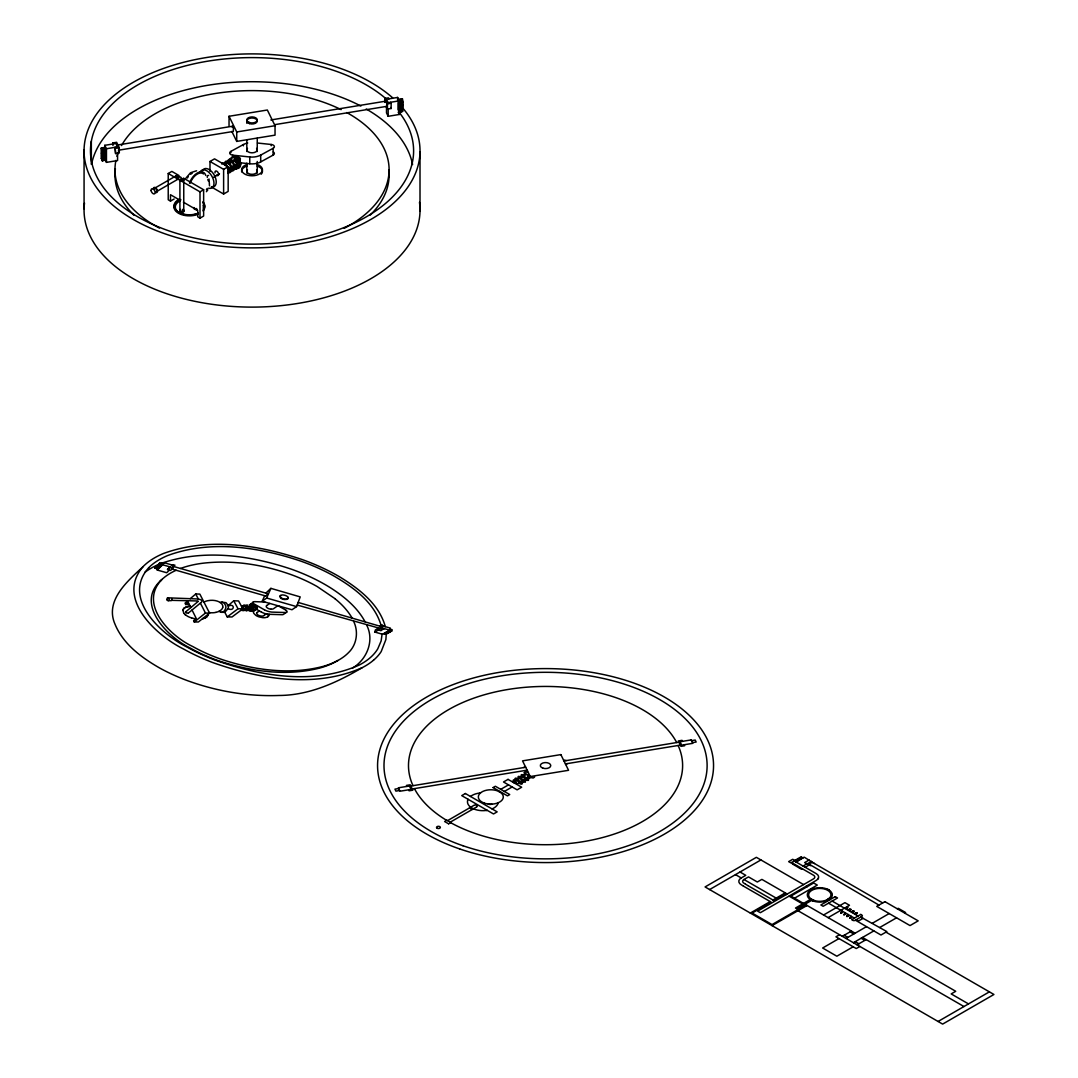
<?xml version="1.0" encoding="UTF-8"?>
<svg xmlns="http://www.w3.org/2000/svg" width="1078" height="1078" viewBox="0 0 1078 1078"><rect width="100%" height="100%" fill="white"/><g stroke="black" fill="none" stroke-linecap="round" stroke-linejoin="round"><path stroke-width="1.5" d="M522.453 783.612L521.725 784.056M525.512 781.793L524.865 782.291M528.557 780.081L527.883 780.526M117.246 146.029L117.529 145.018L232.511 126.234L233.414 128.457L233.32 131.449L118.337 150.246M232.161 127.244L232.511 126.234M382.084 634.12L381.127 640.952L377.785 648.808A68.709 39.67 0 0 1 369.592 658.227A66.607 38.458 0 0 1 359.217 665.045C313.617 685.312 260.553 676.243 215.101 660.14A193.636 111.789 0 0 1 187.383 647.258C160.609 634.107 121.706 597.967 148.67 567.769M832.243 895.252L832.243 894.511M267.654 593.682L267.667 593.749A6.684 3.854 0 0 1 265.916 595.73L265.808 595.918M385.398 101.831C386.355 100.119 387.433 105.563 386.476 106.399L274.836 124.644M255.931 608.261L255.378 605.944A3.382 1.954 0 0 1 257.346 607.224L257.305 607.561A1.401 0.808 0 0 1 256.47 608.194L254.785 610.188A3.045 1.752 0 0 1 252.346 610.983L251.241 610.916A1.752 1.011 0 0 1 250.15 610.62M209.496 185.793L209.038 178.988M389.966 630.253L390.357 628.124L382.582 625.887L382.164 628.002L389.966 630.253L382.623 634.282L374.888 632.072L375.333 629.956L378.23 628.326M183.718 613.099L182.977 609.946M182.923 610.525L183.556 608.935A7.25 4.191 0 0 1 184.203 608.248M378.661 628.447L378.351 629.956L380.952 630.697L383.903 628.501M384.32 626.385L381.841 625.011L379.982 626.062M374.888 632.072L381.181 628.38L381.841 625.011M238.238 158.412L237.537 157.981M264.689 595.703L262.224 601.281L291.99 609.744L296.598 606.604L300.21 596.902L270.888 588.359L265.848 593.116M818.458 878.085L818 878.907M515.068 778.451L515.756 778.046M518.127 776.699L518.801 776.281M521.173 774.934L521.86 774.516M262.224 601.281L266.657 598.02L270.888 588.359M185.942 178.086L190.523 172.749L196.587 170.769M187.383 178.018L188.178 176.725M207.205 188.394L206.424 189.674M207.852 189.822L206.424 191.709M167.508 569.534L170.014 566.893L167.508 569.534L170.674 570.437L174.959 565.128L171.24 564.764M162.576 564.751L164.004 562.676L173.518 565.424L172.13 567.5L162.576 564.751L157.24 570.033L166.699 572.728L169.448 570.087M157.24 570.033L157.914 569.063M243.21 609.03L243.897 606.375L245.717 606.442A7.303 4.218 0 0 1 245.07 608.814M157.752 564.953L156.903 566.166L160.083 567.068M159.382 563.322L157.105 565.963L160.299 566.866M156.323 566.381L154.882 568.187L158.048 569.103M157.55 565.155L155.69 567.378L158.857 568.295M246.404 609.083L247.131 606.685L245.892 604.933M385.331 626.682C379.092 604.03 359.041 588.736 339.893 577.013A200.643 115.845 0 0 0 302.285 559.59C258.181 544.713 208.283 537.154 163.519 553.472A70.03 40.425 0 0 0 143.105 566.597C115.548 598.182 155.919 635.387 183.705 649.104A201.343 116.249 0 0 0 212.474 662.471C259.677 679.207 314.709 688.559 362.114 667.713A69.41 40.075 0 0 0 373.514 660.221M246.66 609.137A5.794 3.355 0 0 0 247.145 609.703L248.978 607.076L247.105 606.469M176.172 570.262A57.498 33.189 0 0 0 162.05 579.385C137.849 603.801 170.176 636.101 192.814 646.557A158.695 91.617 0 0 0 222.418 659.669C254.502 670.166 289.739 675.017 322.848 666.473A61.082 35.264 0 0 0 337.94 660.477A57.107 32.973 0 0 0 348.423 652.716C356.899 644.752 358.691 631.506 353.571 621.238M162.064 579.385C133.672 603.208 167.616 637.314 190.59 648.228A157.28 90.808 0 0 0 220.047 661.272C252.05 671.715 287.193 676.485 320.193 667.929A61.338 35.412 0 0 0 335.285 661.932M143.145 566.61C127.945 580.786 104.553 600.365 114.982 624.149C123.094 643.93 141.164 657.351 159.14 667.713A182.222 105.199 0 0 0 186.454 680.285C215.95 691.16 247.536 696.644 279 695.472C309.022 695.364 336.754 682.697 362.114 667.713M163.088 563.592L164.004 562.676M846.149 907.851L845.421 908.471M849.181 909.63L848.48 910.236M852.24 911.395L851.526 912.001M855.285 913.16L854.665 913.699M853.574 911.894L852.752 912.594M160.123 581.244L161.121 580.328M850.232 917.162L850.151 917.243A5.026 2.897 0 0 0 849.855 917.553M847.187 915.397L847.16 915.424A5.026 2.897 0 0 0 846.809 915.801M252.993 610.256L253.734 609.339A9.756 5.633 0 0 0 253.815 606.267L251.538 604.677A2.143 1.24 0 0 0 249.975 605.23M829.198 898.365L826.799 899.901M841.298 911.678L842.107 911.018M844.343 913.443L845.165 912.783M847.402 915.209L848.211 914.535M850.448 916.974L851.27 916.3M187.882 600.729L185.039 603.168L185.685 604.489L189.364 604.556M190.173 598.762L195.751 593.978L199.848 594.099L209.577 613.112L198.352 621.993L194.269 621.966L193.609 620.605L196.25 618.476L192.059 610.013M185.685 604.489L188.246 602.306L190.833 607.547M185.645 611.886L198.217 601.376M188.461 612.991L201.101 602.508A3.867 2.237 0 0 0 201.815 600.648A4.325 2.493 0 0 0 199.012 599.206A8.139 4.703 0 0 0 196.735 598.937L167.642 597.818M194.269 621.966L205.44 613.045L209.577 613.112M225.006 612.169L228.199 608.383A17.612 10.174 0 0 0 228.159 605.62L233.724 600.81L238.548 600.931L242.887 608.827L232.026 616.966L227.229 616.912L224.763 612.237M846.607 909.091L847.119 908.687A11.157 6.441 0 0 0 847.524 908.323M849.666 910.856L850.178 910.438A11.157 6.441 0 0 0 850.569 910.088M855.77 914.387L856.282 913.969A11.157 6.441 0 0 0 856.673 913.605M227.229 616.912L238.036 608.747L242.887 608.827M250.392 604.3L253.411 602.036A2.075 1.199 0 0 1 255.176 601.672L264.824 602.023M257.022 607.952L255.756 608.868L261.348 612.048M257.184 612.466L259.34 610.916M266.778 605.54L269.729 603.424M280.725 595.487L280.253 595.824A2.25 1.294 0 0 0 279.808 596.336L280.684 598.142M263.841 615.551L266.212 613.881M277.774 605.715L273.556 608.693A2.789 1.604 0 0 1 271.063 609.137M287.718 597.05A2.938 1.698 0 0 1 287.772 598.762L287.152 599.085A2.143 1.24 0 0 1 286.384 599.422L284.43 599.53A6.037 3.49 0 0 1 280.738 598.115M190.631 174.232L192.234 173.235M234.654 158.574L234.263 159.881L234.694 158.547A6.023 3.342 68.2 0 1 237.632 163.6A6.023 3.894 65.9 0 1 236.783 168.532A6.023 4.002 56.9 0 1 232.471 168.694A6.023 3.557 51.6 0 1 230.719 167.386M352.506 668.117C366.911 659.507 374.713 640.601 366.614 624.984M168.438 600.635L171.254 600.648A4.352 2.506 0 0 0 171.618 598.613M493.077 787.56L495.354 786.253L509.732 794.553L507.482 795.874L493.158 787.6M174.124 198.999L170.486 201.101L168.222 199.794L168.222 173.504L171.847 171.402L179.069 175.579M154.423 188.34L176.334 175.687M178.261 179.029L156.35 191.682A1.927 1.105 59.7 0 1 155.758 191.736A1.927 1.118 60 0 0 156.714 190.469A1.927 1.118 60 0 0 155.245 188.367A1.927 1.118 60 0 0 154.019 189.243M209.994 171.348L209.994 161.484L214.535 158.857L228.159 166.726L228.159 191.399L223.618 194.027L211.355 186.952M230.369 160.231L231.514 159.584M209.994 161.484L223.618 169.34L228.159 166.726M213.727 177.183L219.481 173.868M228.105 168.882L236.729 163.91M239.451 165.473L240.596 164.826M168.222 173.504L199.996 191.844L203.634 189.755L203.634 216.045L199.996 218.147L197.732 216.826L197.732 210.466L183.395 202.179M500.744 789.352L508.506 784.865M513.047 782.251L515.392 783.342M513.869 780.593C515.769 780.553 518.518 780.688 520.472 783.194A9.23 5.336 0 0 1 520.809 783.504M516.874 778.788A24.457 14.122 0 0 0 517.359 779.205L519.677 778.424M519.933 777.022A24.457 14.122 0 0 0 520.418 777.44L522.722 776.659M522.978 775.257A24.457 14.122 0 0 0 523.463 775.675L526.616 774.408M447.599 820.627L473.606 805.535M450.267 822.164L476.341 807.112M448.664 823.861L450.927 822.554M504.369 791.454L512.144 786.967M516.685 784.339L519.744 782.574M517.831 779.583C519.542 782.008 521.671 780.998 523.531 781.429A9.23 5.336 0 0 1 523.868 781.739M520.876 777.817C522.736 780.728 524.973 778.68 526.819 779.893M526.994 778.397L528.907 777.292L529.864 778.114M709.607 889.566L760.906 859.948M735.479 874.622L741.233 877.95L745.774 875.323L740.02 872.008M745.275 884.014L743.968 883.192A4.501 2.601 0 0 1 743.968 879.513L748.509 876.899L757.335 882.006L761.876 879.379L787.25 894.026M794.958 860.594L790.902 862.939L788.638 861.632L792.694 859.287L796.709 861.484M793.206 863.505L792.397 863.963L801.655 869.313L802.463 868.841M795.941 861.928L804.201 857.158L814.469 863.545M809.133 860.001L804.606 862.616L810.737 865.701M799.539 868.086L800.348 867.615M803.07 866.052L806.802 863.896M806.977 863.99L811.518 861.376M805.199 867.264L808.918 865.122M750.315 913.066L770.218 901.572L771.12 902.097L752.134 913.066L772.05 924.574L805.199 905.439M748.065 885.712L772.939 900.009L785.269 892.88M785.269 893.931L773.842 900.534L772.939 900.009M790.875 896.114L813.647 882.976L817.286 885.078L794.513 898.217M810.845 899.86L811.694 900.359L810.279 899.51L795.497 908.04L796.952 908.875L811.734 900.346L812.825 900.858M772.05 925.625L807.058 905.466M827.715 900.426L829.885 899.766M823.579 914.993L844.95 902.65L849.491 905.277L828.12 917.621M856.363 919.777L855.514 920.262L880.969 935.017L886.871 931.608L860.904 917.149M839.56 934.707L835.935 936.809L856.255 948.546L859.894 946.444M842.349 936.324L851.431 931.082M838.98 938.574L822.635 948.007L836.851 956.213L853.197 946.78M846.041 938.453L866.469 926.649M872.371 923.253L889.175 913.551M897.341 908.835L898.257 908.309L905.628 912.567L904.725 913.079M853.412 942.711L873.84 930.907M879.742 927.498L896.546 917.809M857.104 944.84L866.173 939.598M938.089 1021.472L989.388 991.854M531.319 777.737A11.454 6.616 0 0 0 531.009 777.44L528.746 775.634A5.525 3.194 0 0 1 528.207 775.985L528.126 775.931A5.525 3.194 0 0 0 527.641 776.241M379.955 628.38L297.191 605.041M257.48 143.024L271.198 144.479A3.854 2.223 0 0 1 274.203 146.029A3.854 2.223 0 0 1 273.152 148.279L260.701 155.097A12.586 7.263 0 0 1 249.759 156.97L232.861 155.178A3.854 2.223 0 0 1 229.87 153.628A3.854 2.223 0 0 1 230.921 151.378L243.372 144.56A12.586 7.263 0 0 1 247.738 142.997M240.259 162.778L249.759 163.789A12.586 7.263 0 0 0 260.701 161.916L273.152 155.097A3.854 2.223 0 0 0 273.273 151.931M335.258 661.919L337.913 660.464M525.377 766.606L524.501 767.091A4.191 2.425 0 0 0 523.841 767.536M565.734 764.545L566.624 764.059A4.191 2.425 0 0 0 567.271 763.615M252.185 606.55L253.29 606.402M515.661 783.234L516.012 783.046A5.525 3.194 0 0 0 516.483 782.736M161.74 563.201C203.836 548.769 250.325 555.305 291.639 569.278A183.988 106.223 0 0 1 332.253 588.938C345.216 597.481 357.613 607.898 365.065 621.763M811.101 862.643L812.516 862.481M229.035 125.708L229.035 116.276L267.344 110.01L275.038 125.708L275.038 135.141L236.729 141.407L231.837 131.422M112.934 145.543L112.934 142.916L116.64 142.309L119.294 147.713L119.294 152.955L115.589 153.561L115.09 147.322L115.589 153.561M384.779 102.397L384.779 98.462L388.484 97.855L388.969 98.853M104.768 145.328L115.898 143.509L117.569 146.918L106.453 148.737L104.768 145.328L104.768 148.36M399.305 100.847L397.62 97.438L386.503 99.257L388.174 102.666L399.305 100.847L399.305 114.484L388.174 116.303L386.503 112.88L386.503 106.83M270.821 119.968L385.735 101.17M101.413 147.956L105.118 147.349L106.102 149.343L102.383 150.462L101.413 147.956L102.383 150.462M401.676 98.853L397.971 99.459C402.444 108.797 402.35 92.695 402.66 101.372M101.413 148.481L105.118 147.875L106.102 149.855M397.971 99.984L401.676 99.378M101.413 149.007L105.118 148.4L106.102 150.381L102.383 151.513L101.413 149.007L102.383 151.513M397.971 100.51L401.676 99.904L402.66 101.884L398.954 102.491M106.102 151.958C103.461 146.217 108.945 154.855 102.383 152.564L101.413 150.058L106.102 149.343M398.954 101.453L402.66 100.847M115.589 148.319L119.294 147.713M384.779 98.462L387.433 103.865L391.139 103.259L391.139 108.501L387.433 109.107L386.099 106.412M106.102 153.009C103.461 147.255 108.945 155.906 102.383 153.615L101.413 151.095L106.102 150.381M397.971 102.612L402.66 101.884M106.102 154.06C103.461 148.306 108.945 156.957 102.383 154.666L101.413 152.146L106.102 151.432M397.971 103.65L402.66 102.936L398.954 103.542M101.413 153.197L105.118 152.591L106.102 154.585L102.383 155.704L101.413 153.197L102.383 155.704M397.971 104.701L401.676 104.094L402.66 106.089L398.954 106.695M101.413 151.095L102.383 153.089L106.102 152.483M402.66 103.987L398.954 105.118L402.66 104.512L401.676 102.006L402.66 104.512M229.035 116.276L236.729 131.974L275.038 125.708M106.102 156.148C103.461 150.408 108.945 159.045 102.383 156.755L101.413 154.248L106.102 153.534M397.971 105.752L402.66 105.038L398.954 105.644M106.102 157.199C103.461 151.459 108.945 160.096 102.383 157.806L101.413 155.299L106.102 154.585M397.971 106.803L402.66 106.089M106.102 158.25C103.461 152.51 108.945 161.148 102.383 158.857L101.413 156.337L106.102 155.623M397.971 107.854L402.66 107.14L398.954 107.746M106.102 159.301C103.461 153.548 108.945 162.199 102.383 159.908L101.413 157.388L106.102 156.674M397.971 108.891L402.66 108.177L398.954 108.784M101.413 158.439L105.118 157.833L106.102 159.827L102.383 160.959L101.413 158.439L102.383 160.959M397.971 109.943L401.676 109.336M101.413 156.337L102.383 158.331L106.102 157.725M402.66 109.228C392.284 110.778 407.026 110.859 401.676 107.773M101.413 157.388L102.383 159.382L106.102 158.776M102.383 160.433L106.102 159.827M105.334 160.096L106.453 162.374L117.569 160.555L117.569 152.982M410.758 786.037L525.687 767.24M563.983 760.974L678.911 742.19M398.644 788.53L394.939 789.136L395.909 791.117L399.615 790.511M691.497 740.64L695.202 740.034L696.172 742.028L692.467 742.621M412.214 788.975L527.129 770.177M565.424 763.911L680.353 745.127M486.488 810.427L487.189 810.319L486.299 810.454M486.218 810.413L486.178 810.467A15.442 8.907 0 0 1 468.068 799.27M190.186 606.24L187.356 606.698A7.6 4.393 0 0 0 183.152 609.407M221.435 612.291L223.739 612.331A2.533 1.469 0 0 0 225.019 612.183M228.145 608.625C234.559 612.21 235.327 602.656 228.253 606.079M243.291 608.895L245.016 608.935M246.498 608.962L248.209 608.989M251.309 609.043C248.573 609.986 251.497 605.149 249.153 605.041M241.526 606.348L242.51 606.375M250.285 606.523L252.131 606.86M251.538 604.677L252.71 604.704M117.529 145.018L118.647 148.319M220.249 602.508A3.194 1.846 0 0 1 220.68 602.332A2.291 1.321 0 0 1 221.879 602.144L226.003 602.669L228.051 605.27M171.577 600.338L196.627 600.945A4.568 2.641 0 0 1 197.867 601.052M261.402 612.021A13.704 7.91 0 0 0 268.678 614.298L281.87 614.689A1.967 1.132 0 0 0 283.501 614.352L286.64 612.169A1.63 0.943 0 0 0 286.977 611.752A3.274 1.886 0 0 0 285.818 610.202M221.879 602.157L224.143 603.033L225.679 605.566A17.733 10.241 0 0 1 225.72 608.342L224.345 611.01L222.122 612.237A2.089 1.213 0 0 1 220.761 612.223L219.036 611.32M271.05 609.178L269.945 609.016A6.064 3.503 0 0 1 267.196 607.803L266.765 607.413A3.005 1.738 0 0 1 266.67 605.499M563.565 760.098L564.656 760.219A4.029 2.331 0 0 1 566.273 760.596M527.546 771.053L526.468 770.932A4.029 2.331 0 0 1 524.838 770.554M253.074 604.731L255.297 605.849M167.858 600.742L167.009 599.947M156.297 566.772L159.477 567.688M385.843 632.516L387.945 633.109M156.094 566.974L159.274 567.89M385.574 632.665L387.662 633.271M155.892 567.176L159.072 568.093M385.291 632.813L387.379 633.419M385.008 632.975L387.096 633.568M155.488 567.58L158.655 568.497M384.725 633.123L386.813 633.729M155.286 567.783L158.453 568.699M384.442 633.285L386.53 633.877M155.084 567.985L158.25 568.901M384.159 633.433L386.261 634.026L385.884 639.564L381.208 651.557A71.323 41.18 0 0 1 373.514 660.221M383.889 633.594L385.978 634.187M159.153 563.902L162.36 564.832L163.182 563.619L160.002 562.703L158.749 564.32L161.943 565.236M389.818 630.334L391.92 630.94L392.136 629.7L390.169 629.134M158.951 564.117L162.145 565.034M389.535 630.495L391.637 631.102M169.61 567.5L172.79 568.416M381.181 628.38L383.781 629.121M389.239 630.643L391.341 631.25M158.547 564.522L161.74 565.438M388.956 630.805L391.058 631.412M158.331 564.724L161.525 565.654M388.673 630.953L390.775 631.56M158.129 564.939L161.323 565.856M172.076 569.09L265.579 595.959M388.39 631.115L390.492 631.721M157.725 565.344L161.121 566.058M387.824 631.425L390.209 631.87M157.523 565.546L160.703 566.462M387.541 631.587L389.643 632.18M157.307 565.748L160.501 566.664M387.258 631.735L389.36 632.341M386.975 631.897L389.077 632.49M386.692 632.045L388.794 632.651M156.701 566.368L159.881 567.284M386.409 632.207L388.511 632.799M156.499 566.57L159.679 567.486M266.657 598.02L296.598 606.604M386.126 632.355L388.228 632.961M173.989 566.597L267.6 593.628M298.148 602.44L381.262 626.587A4.016 2.318 0 0 1 379.82 628.285M529.541 778.532L527.883 777.871M526.482 780.297L524.838 779.637M523.436 782.062L521.887 781.442M843.939 914.818L845.179 914.292L843.778 914.723M813.499 900.224L811.707 899.348A7.155 4.137 0 0 1 811.195 899.012L811.357 899.119M524.555 775.271L523.571 774.893A11.454 6.616 0 0 0 522.978 774.678M521.496 777.036L520.526 776.659A11.454 6.616 0 0 0 519.919 776.443M518.451 778.801L517.467 778.41A11.454 6.616 0 0 0 516.874 778.208M515.392 780.566L514.422 780.176A11.454 6.616 0 0 0 513.815 779.96A2.196 1.267 0 0 0 513.397 779.852M518.828 783.207L520.283 783.787A3.396 1.967 0 0 0 520.863 783.975M827.635 889.283L829.481 890.347M847.672 907.285L846.311 907.676L847.807 907.393M840.8 913.012L842.161 912.621L840.732 912.972M846.904 916.543L848.265 916.152L846.769 916.435M849.963 918.308L851.283 917.823L849.828 918.2M770.218 901.572L743.214 885.995M278.353 605.876L285.886 610.148M264.433 609.825L254.179 604.003A3.18 1.833 0 0 1 253.007 602.386M183.408 178.072L203.634 189.755M180.525 200.535L170.486 194.727L170.486 201.101M812.799 862.575L882.693 902.933M803.07 857.805L800.684 856.956L802.611 858.075M802.167 858.331L799.768 857.482L801.709 858.6M801.25 858.856L798.865 858.007L800.806 859.112M800.348 859.382L797.963 858.519L799.889 859.638M878.947 905.089L808.945 864.071A4.595 2.655 0 0 1 811.141 862.683M799.445 859.907L797.046 859.045L798.987 860.163M798.529 860.433L796.143 859.57L798.084 860.689M797.626 860.958L795.227 860.096L797.168 861.214M794.621 860.796L796.265 861.74M794.297 860.985L816.208 873.625A8.341 4.824 0 0 1 816.208 880.443L760.354 912.689L757.632 911.126L813.486 878.88A4.501 2.601 0 0 0 813.486 875.201L791.575 862.548M860.756 917.068L863.033 918.375L858.492 921.003L856.215 919.682M828.578 898.877L829.508 899.389M803.595 884.58L756.365 857.32L705.066 886.938L942.63 1024.1L993.929 994.482L885.954 932.133M806.317 886.156L807.233 886.682M810.858 888.784L811.828 889.337M832.149 901.073L858.034 916.017M826.678 899.968L827.621 900.48M828.524 903.175L854.396 918.119M789.972 895.589L803.514 903.418M804.97 904.253L855.124 933.211M862.494 937.469L955.728 991.288L951.187 993.916L968.502 1003.914M784.366 893.406L786.334 894.551M789.056 896.114L802.598 903.93M804.067 904.779L806.115 905.965M850.07 931.864L853.763 933.993M861.133 938.251L864.812 940.38M844.168 935.273L847.86 937.402M855.231 941.66L858.91 943.789M743.968 879.513L776.147 898.095M797.976 910.708L963.961 1006.542M527.344 772.212L528.422 772.832M498.75 791.414L500.502 792.424M469.482 807.948L472.151 809.497M450.739 822.447L446.898 820.223L444.608 821.517L448.475 823.754M747.795 885.55L745.545 884.176M742.823 885.739L741.233 884.769A8.341 4.824 0 0 1 741.233 877.95M527.6 776.295L528.934 777.305M516.524 782.682L514.691 781.28M335.191 598.789L317.107 586.499A158.911 91.751 0 0 0 293.256 575.409C264.514 564.791 233.32 559.644 202.745 563.242A69.504 40.129 0 0 0 180.484 568.443M520.768 781.833L521.119 782.116A21.668 12.505 0 0 1 522.17 783.019A2.25 1.294 0 0 1 522.372 783.261M513.505 781.9L512.549 781.105M516.645 780.202L515.998 779.677A11.225 6.481 0 0 1 515.257 779.017M525.875 779.071L522.102 776.147A28.149 16.251 0 0 1 521.698 775.81L521.348 775.446M522.817 780.836L519.044 777.912A11.225 6.481 0 0 1 518.302 777.251M523.773 775.917L527.223 778.585A21.668 12.505 0 0 1 528.274 779.488A2.25 1.294 0 0 1 528.476 779.744M524.002 780.216L524.178 780.351A21.668 12.505 0 0 1 525.229 781.254A2.25 1.294 0 0 1 525.417 781.496M185.645 615.039L183.664 613.099M184.85 614.42L187.437 616.185A18.38 10.605 0 0 0 191.574 617.923M287.813 597.01L287.449 596.619A6.374 3.679 0 0 0 284.808 595.285L283.649 595.043A2.87 1.657 0 0 0 280.657 595.433A2.924 1.698 0 0 0 280.671 597.145L281.183 597.764A6.455 3.719 0 0 0 283.608 598.923L284.781 599.152A2.857 1.644 0 0 0 287.732 598.775M243.534 605.526L243.871 606.294M233.724 600.81L238.036 608.747M195.751 593.978L198.325 599.058M200.387 603.114L205.44 613.045M402.66 102.41L401.676 99.904M402.66 102.936L401.676 100.955L402.66 103.461M402.66 105.038L401.676 103.043L402.66 105.563M402.66 106.614L401.676 104.094M402.66 107.14L401.676 105.671M402.66 108.177L401.676 106.722M398.186 112.206L399.305 114.484M390.654 102.262L391.139 103.259M390.654 107.504L391.139 108.501M682.495 741.341L682.01 740.343L678.305 740.95L680.946 746.353L684.665 745.747L684.166 744.75M112.934 142.916L113.419 143.913M106.102 150.907L105.118 148.4M106.102 155.111L105.118 152.591M101.413 150.058L102.383 152.564M106.102 160.352L105.118 157.833M101.413 152.146L102.383 154.666M101.413 154.248L102.383 156.755M101.413 155.299L102.383 157.806M406.945 786.401L406.46 785.404L410.166 784.797L412.807 790.201L409.101 790.807L408.616 789.81M381.1 625.429C374.268 602.063 352.87 586.89 332.738 575.342A193.407 111.654 0 0 0 301.166 561.234C258.72 546.964 210.655 539.674 167.629 555.561A67.186 38.795 0 0 0 148.643 567.769M207.825 179.42L208.243 180.888M420.002 152.133L420.002 211.369M397.62 97.438L397.62 100.47M388.174 108.73L388.174 116.303M387.433 103.865L387.433 109.107M273.152 148.279L273.152 155.097M271.198 144.479L271.198 145.759M260.701 155.097L260.701 161.916M257.251 138.213L257.251 151.513M257.251 161.484L257.251 173.113M249.759 156.97L249.759 163.789M246.822 119.941L246.822 123.269M246.822 139.884L246.822 151.513M246.822 163.142L246.822 173.113M243.372 144.56L243.372 145.826M236.729 131.974L236.729 141.407M234.91 158.924L234.91 161.552M232.861 155.178L232.861 157.738M230.921 151.378L230.921 152.658M223.618 169.34L223.618 194.027M199.996 191.844L199.996 218.147M183.759 179.986L183.759 211.463M179.905 179.986L179.905 211.463M106.453 148.737L106.453 162.374M91.334 141.299L91.334 164.341M84.071 149.626L84.071 208.862M269.19 614.244A5.336 3.086 0 0 1 262.857 617.694L259.151 616.912A11.979 6.913 0 0 1 255.756 615.309L253.856 613.395A5.147 2.978 0 0 1 256.807 609.353M195.832 618.812A17.127 9.891 0 0 1 191.588 617.896M207.973 614.433A7.95 4.581 0 0 1 202.556 618.772M251.268 608.908A2.479 1.428 0 0 1 250.056 609.879M252.09 606.658A7.236 4.177 0 0 1 251.457 608.895M244.908 608.814A2.466 1.428 0 0 1 243.358 609.852M245.474 605.876A4.568 2.628 0 0 1 245.717 606.442M242.294 605.796A5.956 3.436 0 0 1 242.402 607.615M253.411 606.483A8.557 4.945 0 0 1 252.724 609.191M252.495 609.178A3.53 2.035 0 0 1 249.651 610.754M249.328 609.137A3.503 2.021 0 0 1 246.485 610.7M246.134 609.11A3.49 2.021 0 0 1 243.305 610.647A2.749 1.59 0 0 1 241.701 610.175M243.035 609.083A4.056 2.345 0 0 1 241.054 610.431M257.076 612.439A2.991 1.725 0 0 0 257.238 614.285L257.319 614.514A5.794 3.342 0 0 0 260.27 615.888L261.361 616.05A2.789 1.617 0 0 0 263.894 615.578M222.876 606.995A11.036 6.374 0 0 0 208.054 600.675L207.542 600.742A10.861 6.266 0 0 0 203.944 602.13M222.796 607.318A10.672 6.158 0 0 1 216.031 612.344M215.91 612.385A11.117 6.414 0 0 1 209.321 612.6M188.232 612.856A1.455 0.835 0 0 1 185.861 611.94M243.978 609.649A5.808 3.355 0 0 1 243.507 609.11M335.096 598.829A125.277 72.334 0 0 1 352.048 617.95M246.916 605.324A2.062 1.186 0 0 1 247.482 604.974M243.749 605.257A2.075 1.199 0 0 1 244.302 604.906M249.584 610.66A2.749 1.59 0 0 1 248.061 610.296M246.431 610.62A2.749 1.59 0 0 1 244.895 610.242M247.536 606.469A4.474 2.587 0 0 1 247.819 605.944M244.383 606.415A4.474 2.587 0 0 1 244.666 605.863M264.501 609.798A13.852 7.991 0 0 0 271.804 612.102L285.037 612.506A1.967 1.132 0 0 0 286.667 612.183M184.109 608.208A8.584 4.959 0 0 1 190.213 606.321M207.825 614.473A7.654 4.42 0 0 1 206.437 617.074M168.869 598.546A4.379 2.533 0 0 1 168.572 600.608M144.789 572.378A68.749 39.684 0 0 1 157.94 564.778M206.437 617.074A8.004 4.622 0 0 1 202.556 618.651M252.912 610.242A2.223 1.28 0 0 1 251.268 610.97M250.083 605.122A1.873 1.078 0 0 1 250.365 604.286M267.762 614.204A5.754 3.315 0 0 1 267.56 616.899M253.168 602.292A1.644 0.943 0 0 1 253.411 602.036M167.211 599.907A4.393 2.533 0 0 1 167.508 597.845M678.129 745.491A137.068 79.139 0 0 1 615.026 833.793A137.068 79.139 0 0 1 450.685 822.689M446.629 820.358A137.068 79.139 0 0 1 414.424 788.611M412.982 785.673A137.068 79.139 0 0 1 508.196 689.435A137.068 79.139 0 0 1 676.688 742.54M473.997 805.32A1.927 1.118 0 0 1 476.719 805.32A1.927 1.118 0 0 1 476.719 806.896M491.864 804.134A2.87 1.657 0 0 1 488.172 803.999M498.238 802.746A15.442 8.907 0 0 1 492.053 808.931M470.466 796.467A15.442 8.907 0 0 1 479.616 793.044M534.58 776.766A1.604 0.93 0 0 1 534.109 777.427L532.977 778.087L523.908 772.845L524.959 772.225A1.657 0.957 0 0 1 526.819 771.969M91.59 164.018A161.565 93.274 0 0 1 195.59 87.601A161.565 93.274 0 0 1 360.861 106.062M366.21 108.999A161.565 93.274 0 0 1 412.578 164.57M388.848 170.122A137.068 79.139 0 0 1 370.212 215.088M134.157 215.371A137.068 79.139 0 0 1 115.4 168.72M257.09 164.489A10.43 6.023 0 0 1 260.067 173.598A10.43 6.023 0 0 1 244.005 173.598A10.43 6.023 0 0 1 246.97 164.489M346.766 112.557A137.068 79.139 0 0 1 344.219 228.32M159.423 228.091A137.068 79.139 0 0 1 115.925 160.393M116.95 156.31A137.068 79.139 0 0 1 119.362 149.855M121.518 145.57A137.068 79.139 0 0 1 341.133 109.619M202.92 201.734A15.375 8.88 0 0 1 203.095 209.927M197.934 213.296A15.375 8.88 0 0 1 177.048 211.234A15.375 8.88 0 0 1 179.581 199.093M176.091 177.385A1.927 1.118 60 0 1 177.035 175.66A1.927 1.118 60 0 1 178.652 178.288A1.927 1.118 60 0 1 176.792 178.53M182.775 179.015A1.927 1.118 0 0 1 183.354 180.659A1.927 1.118 0 0 1 180.43 180.74A1.927 1.118 0 0 1 180.74 179.069M177.291 177.358A6.428 3.706 -60 0 1 181.832 179.986M257.09 166.052A10.43 6.023 0 0 1 261.159 174.245M241.661 171.941A10.43 6.023 0 0 1 246.97 166.052M256.591 169.866A5.215 3.005 0 0 1 252.036 174.34A5.215 3.005 0 0 1 247.482 169.866M153.386 189.297A2.87 1.657 60 0 1 155.07 187.518A2.87 1.657 60 0 1 157.401 190.9A2.87 1.657 60 0 1 155.555 192.45M231.204 161.565A3.854 2.223 0 0 1 230.14 158.789M256.591 148.36A5.215 3.005 0 0 1 252.036 152.833A5.215 3.005 0 0 1 247.482 148.36M197.031 209.671A2.87 1.657 0 0 1 193.77 207.933M196.762 208.633A2.87 1.657 0 0 1 195.913 208.58M194.633 208.162A2.87 1.657 0 0 1 193.919 207.502M202.92 202.772A15.375 8.88 0 0 1 203.095 210.978M197.934 214.347A15.375 8.88 0 0 1 176.603 211.921A15.375 8.88 0 0 1 180.808 199.605M182.775 209.307A1.927 1.118 0 0 1 183.395 210.938A1.927 1.118 0 0 1 180.525 211.086A1.927 1.118 0 0 1 180.605 209.428M182.775 210.358A1.927 1.118 0 0 1 183.395 211.989A1.927 1.118 0 0 1 180.525 212.137A1.927 1.118 0 0 1 180.605 210.479M398.725 111.775A161.565 93.274 0 0 1 245.905 244.086A161.565 93.274 0 0 1 110.913 105.469A161.565 93.274 0 0 1 386.113 98.826M402.431 107.679A167.979 96.98 0 0 1 248.196 247.832A167.979 96.98 0 0 1 105.213 103.757A167.979 96.98 0 0 1 392.635 97.802M419.477 202.368A167.979 96.98 0 0 1 252.643 307.109A167.979 96.98 0 0 1 84.502 203.055M203.149 205.251A14.095 8.139 0 0 1 203.284 208.297M198.352 213.242A14.095 8.139 0 0 1 178.517 212.164A14.095 8.139 0 0 1 180.39 200.71M215.061 172.884A2.574 1.482 60 0 1 216.57 171.106A2.574 1.482 60 0 1 218.618 174.42A2.574 1.482 60 0 1 216.476 175.188M202.462 170.607A10.187 5.875 60 0 1 214.306 175.175A10.187 5.875 60 0 1 211.504 187.033M200.185 171.914A10.187 5.875 60 0 1 212.285 176.94A10.187 5.875 60 0 1 208.526 188.192M207.299 177.398A2.574 1.482 60 0 1 208.58 175.498M236.608 164.584A2.574 1.482 60 0 1 234.452 164.624M233.104 161.66A2.574 1.482 60 0 1 234.721 160.662A2.574 1.482 60 0 1 236.661 163.263M231.527 160.002A6.428 3.706 60 0 1 236.405 157.186A6.428 3.706 60 0 1 240.461 165.972A6.428 3.706 60 0 1 234.317 166.039M230.962 163.142A6.428 3.706 60 0 1 233.872 157.145A6.428 3.706 60 0 1 239.451 165.729A6.428 3.706 60 0 1 233.454 166.969M234.249 157.873A4.811 2.776 60 0 1 234.532 157.55M235.503 157.159A4.811 2.776 60 0 1 239.895 160.743A4.811 2.776 60 0 1 239.585 165.716M235.462 157.361A3.207 1.86 0 0 1 239.693 157.765A3.207 1.86 0 0 1 239.451 160.231M240.394 164.139A3.207 1.86 0 0 1 239.895 165.163M239.828 163.115A3.207 1.86 0 0 1 240.071 163.344M234.6 159.8A4.447 2.425 71.1 0 1 236.608 163.573A4.447 2.978 68.2 0 1 235.853 167.238A4.447 3.086 55.6 0 1 232.565 167.44A4.447 2.641 48.5 0 1 231.244 166.524M227.957 173.41A6.023 3.894 65.9 0 0 228.482 168.896A6.023 3.342 68.2 0 0 225.545 163.843A6.023 2.897 62.7 0 0 222.243 163.425A6.023 2.991 54.9 0 0 221.879 164.166M228.172 172.844A6.023 4.002 56.9 0 0 230.679 172.049A6.023 3.894 65.9 0 0 231.527 167.13A6.023 3.342 68.2 0 0 228.59 162.077A6.023 2.897 62.7 0 0 225.302 161.66A6.023 2.991 54.9 0 0 225.006 164.691M228.253 169.664A6.023 3.557 51.6 0 0 229.425 170.459A6.023 4.002 56.9 0 0 233.724 170.297A6.023 3.894 65.9 0 0 234.586 165.365A6.023 3.342 68.2 0 0 231.649 160.312A6.023 2.897 62.7 0 0 228.361 159.894A6.023 2.991 54.9 0 0 228.509 164.233M227.148 167.777A4.447 2.425 71.1 0 0 225.45 165.096A4.447 1.967 63.5 0 0 223.591 164.408M227.822 171.389A4.447 3.086 55.6 0 0 229.749 170.769A4.447 2.978 68.2 0 0 230.503 167.09A4.447 2.425 71.1 0 0 228.496 163.33A4.447 1.967 63.5 0 0 226.232 162.94A4.447 2.075 53.1 0 0 226.286 165.567M228.63 168.64A4.447 2.641 48.5 0 0 229.52 169.206A4.447 3.086 55.6 0 0 232.794 169.003A4.447 2.978 68.2 0 0 233.562 165.338A4.447 2.425 71.1 0 0 231.554 161.565A4.447 1.967 63.5 0 0 229.291 161.188A4.447 2.075 53.1 0 0 229.183 163.33M227.377 167.427A4.447 2.641 48.5 0 1 227.027 166.969M189.458 183.058A12.478 7.196 -60 0 1 198.163 172.574A12.478 7.196 -60 0 1 205.777 175.485M190.267 183.071A11.184 6.455 -60 0 1 203.526 173.976M849.397 909.239L850.96 909.401L849.397 909.239M852.442 911.004L854.019 911.166L852.442 911.004M855.501 912.77L857.064 912.931L855.501 912.77M465.373 793.516L461.734 795.618L493.522 813.971L497.16 811.869L465.373 793.516M508.048 779.367L503.507 781.981L517.13 789.851L521.671 787.223L508.048 779.367M835.261 896.653L820.857 904.968L823.134 906.275L837.539 897.961L835.261 896.653M860.756 914.44L851.674 919.682L852.806 920.342A1.604 0.93 0 0 0 855.083 920.342L861.888 916.408A1.604 0.93 0 0 0 861.888 915.101L860.756 914.44M884.917 901.653L876.737 906.369L910.021 925.584L918.186 920.868L884.917 901.653M402.66 110.279L398.954 111.411L402.66 110.279M402.66 111.33L398.954 112.462L402.66 111.33M560.856 754.6L522.547 760.866L530.255 776.551L568.564 770.298L560.856 754.6M409.411 785.997L398.294 787.816L399.965 791.225L411.095 789.406L409.411 785.997M691.146 739.926L680.029 741.745L681.7 745.154L692.817 743.335L691.146 739.926M479.67 793.044L480.465 792.95L479.777 793.058M813.944 900.386A11.184 6.455 0 0 0 830.963 895.05A11.184 6.455 0 0 0 814.442 889.202A11.184 6.455 0 0 0 813.944 900.386M813.27 901.019A12.478 7.196 0 0 0 832.256 895.063A12.478 7.196 0 0 0 813.836 888.555A12.478 7.196 0 0 0 813.27 901.019M484.305 803.097A12.478 7.196 0 0 0 503.291 797.154A12.478 7.196 0 0 0 484.871 790.632A12.478 7.196 0 0 0 484.305 803.097M542.948 768.183A5.215 3.005 0 0 0 550.764 765.582A5.215 3.005 0 0 0 542.948 762.968A5.215 3.005 0 0 0 542.948 768.183M459.686 848.938A167.979 96.98 0 0 0 713.528 766.835A167.979 96.98 0 0 0 463.446 680.973A167.979 96.98 0 0 0 459.686 848.938M462.974 845.745A161.565 93.274 0 0 0 707.101 766.781A161.565 93.274 0 0 0 466.585 684.207A161.565 93.274 0 0 0 462.974 845.745M437.304 828.322A1.927 1.118 0 0 0 440.35 827.54A1.927 1.118 0 0 0 437.641 826.408A1.927 1.118 0 0 0 437.304 828.322M248.978 122.38A5.215 3.005 0 0 0 257.224 120.251A5.215 3.005 0 0 0 249.907 117.192A5.215 3.005 0 0 0 248.978 122.38M249.422 123.593A5.215 3.005 0 0 0 257.251 120.992A5.215 3.005 0 0 0 249.436 118.378A5.215 3.005 0 0 0 249.422 123.593M151.136 190.712A2.87 1.657 60 0 0 154.491 193.838A2.87 1.657 60 0 0 153.709 189.432A2.87 1.657 60 0 0 151.136 190.712"/></g></svg>
